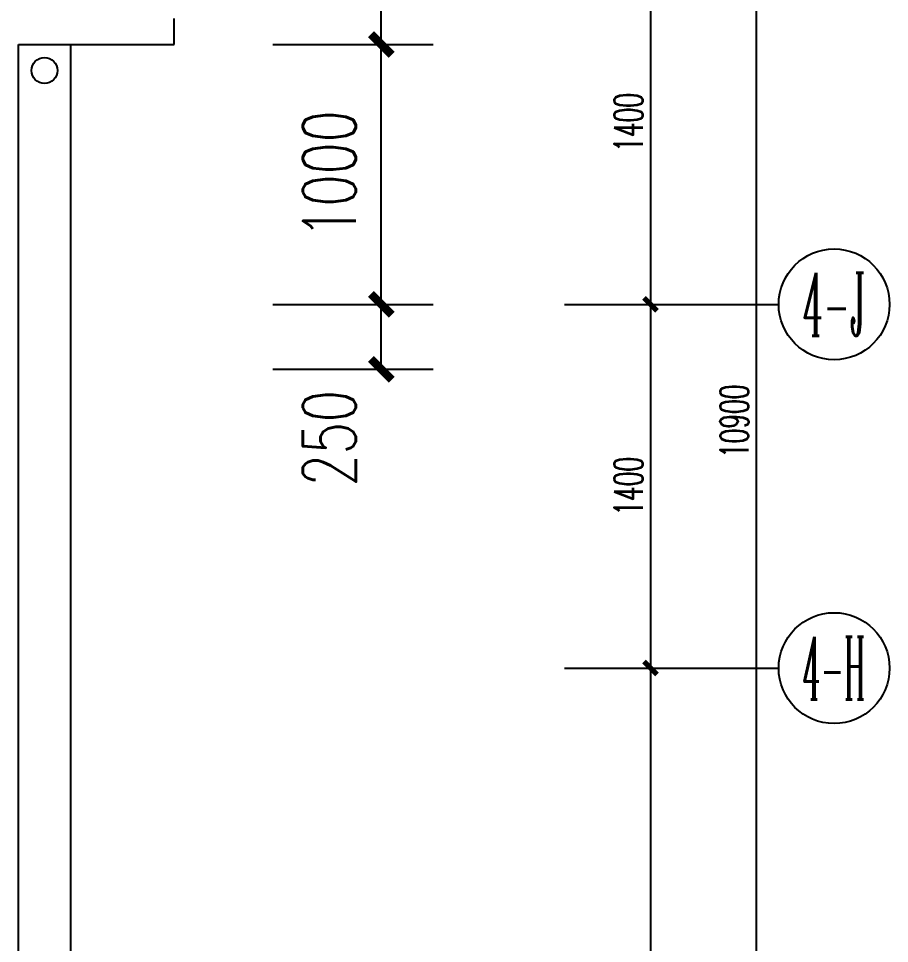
# Model space of a CAD drawing. Extents: x 184967 to 628822, y -100826 to 121332.
# Drawn here: x 331704 to 335057, y 37414 to 40974 of the extents above; entities that cross this region are included whole.
import ezdxf
from ezdxf.enums import TextEntityAlignment as Align

# ---------------------------------------------------------------- set-up
doc = ezdxf.new("R2010")
doc.units = 0
doc.header["$MEASUREMENT"] = 0
for name, color, linetype in [('AXIS_TEXT', 7, 'Continuous'), ('PUB_DIM', 3, 'Continuous'), ('pub_dim1', 190, 'Continuous'), ('VPIPE-直饮', 140, 'TG_Y'), ('WALL', 145, 'Continuous'), ('看线', 67, 'Continuous')]:
    doc.layers.add(name, color=color, linetype=linetype)
doc.styles.add('_TCH_AXIS', font='COMPLEX', dxfattribs={"bigfont": 'GBCBIG'})
doc.styles.add('_TCH_DIM_T3', font='SIMPLEX', dxfattribs={"width": 0.705882, "bigfont": 'GBCBIG'})
doc.styles.add('COMPLEX', font='COMPLEX')
doc.styles.add('TG_LINETYPE', font='GBXWXT', dxfattribs={"width": 0.7, "height": 3, "bigfont": 'GBCBIG'})
doc.styles.add('尺寸标注', font='txt.shx', dxfattribs={"width": 0.6, "height": 110})
doc.linetypes.add('TG_Y', pattern='A,3,-0.34,["Y",TG_LINETYPE,S=0.1,R=0,X=-0.23,Y=-0.08],0', length=3.34)
doc.dimstyles.new('1-50', dxfattribs={"dimscale": 50, "dimtxt": 110, "dimasz": 1, "dimexe": 2, "dimexo": 2, "dimgap": 0.6, "dimtad": 1, "dimdec": 0, "dimrnd": 5, "dimtxsty": '尺寸标注', "dimblk": 'ARCHTICK', "dimcen": 2.5, "dimclrd": 251, "dimclre": 251, "dimclrt": 50, "dimadec": 0, "dimazin": 0, "dimtfac": 1, "dimtdec": 0, "dimtix": 1, "dimtmove": 2, "dimatfit": 3, "dimldrblk": 'DOT', "dimfxl": 0, "dimarcsym": 0})
doc.dimstyles.new('_TCH_ARCH&&80', dxfattribs={"dimtxt": 204, "dimasz": 80, "dimexe": 200, "dimexo": 240, "dimgap": 98, "dimtad": 1, "dimdec": 0, "dimzin": 0, "dimdsep": 46, "dimtxsty": '_TCH_DIM_T3', "dimblk": 'ARCHTICK', "dimcen": 0.09, "dimclrt": 7, "dimazin": 2, "dimtfac": 1, "dimtdec": 0, "dimtix": 1, "dimtmove": 2, "dimatfit": 3, "dimfxl": 0, "dimtolj": 1, "dimtzin": 0, "dimarcsym": 0})

# ---------------------------------------------------------------- blocks, each defined once
blk = doc.blocks.new('_ArchTick')
at = {"color": 0, "linetype": 'ByBlock', "const_width": 0.4}
blk.add_lwpolyline([(-0.5, -0.5), (0.5, 0.5)], dxfattribs=at)
blk = doc.blocks.new('*D593')
at = {"layer": 'Defpoints', "color": 0, "transparency": 16777216}
for p in [(12639.6, -5600), (13297, -5600), (12639.6, -5850)]:
    blk.add_point(p, dxfattribs=at)
at = {"layer": 'pub_dim1', "color": 0, "lineweight": -2, "transparency": 16777216}
for p, q in [((12879.6, -5600), (13497, -5600)), ((13297, -5850), (13297, -5600)), ((12879.6, -5850), (13497, -5850))]:
    blk.add_line(p, q, dxfattribs=at)
at = {"layer": 'pub_dim1', "color": 0, "lineweight": -2, "transparency": 16777216, "xscale": 80, "yscale": 80, "zscale": 80}
for p, rotation in [((13297, -5600), 90), ((13297, -5850), 270)]:
    blk.add_blockref('_ArchTick', p, dxfattribs=dict(at, rotation=rotation))
at = {"layer": 'pub_dim1', "color": 7, "transparency": 16777216, "insert": (13097, -6115.1), "char_height": 204, "attachment_point": 5, "rotation": 90, "style": '_TCH_DIM_T3'}
blk.add_mtext('\\A1;250', dxfattribs=at)
blk = doc.blocks.new('*D594')
at = {"layer": 'Defpoints', "color": 0, "transparency": 16777216}
for p in [(12639.6, -4600), (13297, -4600), (12639.6, -5600)]:
    blk.add_point(p, dxfattribs=at)
at = {"layer": 'pub_dim1', "color": 0, "lineweight": -2, "transparency": 16777216}
for p, q in [((12879.6, -4600), (13497, -4600)), ((13297, -5600), (13297, -4600)), ((12879.6, -5600), (13497, -5600))]:
    blk.add_line(p, q, dxfattribs=at)
at = {"layer": 'pub_dim1', "color": 0, "lineweight": -2, "transparency": 16777216, "xscale": 80, "yscale": 80, "zscale": 80}
for p, rotation in [((13297, -4600), 90), ((13297, -5600), 270)]:
    blk.add_blockref('_ArchTick', p, dxfattribs=dict(at, rotation=rotation))
at = {"layer": 'pub_dim1', "color": 7, "transparency": 16777216, "insert": (13097, -5100), "char_height": 204, "attachment_point": 5, "rotation": 90, "style": '_TCH_DIM_T3'}
blk.add_mtext('\\A1;1000', dxfattribs=at)
blk = doc.blocks.new('*D595')
at = {"layer": 'Defpoints', "color": 0, "transparency": 16777216}
for p in [(12639.6, -3600), (13297, -3600), (12639.6, -4600)]:
    blk.add_point(p, dxfattribs=at)
at = {"layer": 'pub_dim1', "color": 0, "lineweight": -2, "transparency": 16777216}
for p, q in [((12879.6, -3600), (13497, -3600)), ((13297, -4600), (13297, -3600)), ((12879.6, -4600), (13497, -4600))]:
    blk.add_line(p, q, dxfattribs=at)
at = {"layer": 'pub_dim1', "color": 0, "lineweight": -2, "transparency": 16777216, "xscale": 80, "yscale": 80, "zscale": 80}
for p, rotation in [((13297, -3600), 90), ((13297, -4600), 270)]:
    blk.add_blockref('_ArchTick', p, dxfattribs=dict(at, rotation=rotation))
at = {"layer": 'pub_dim1', "color": 7, "transparency": 16777216, "insert": (13097, -4100), "char_height": 204, "attachment_point": 5, "rotation": 90, "style": '_TCH_DIM_T3'}
blk.add_mtext('\\A1;1000', dxfattribs=at)
blk = doc.blocks.new('*D680')
at = {"layer": 'Defpoints', "color": 0, "linetype": 'ByBlock', "transparency": 16777216}
for p in [(333806, 44873.7), (334545, 44873.7), (333806, 33973.8)]:
    blk.add_point(p, dxfattribs=at)
at = {"layer": 'PUB_DIM', "color": 251, "lineweight": -2, "transparency": 16777216}
for p, q in [((334295, 44873.7), (334645, 44873.7)), ((334545, 33973.8), (334545, 44873.7)), ((334295, 33973.8), (334645, 33973.8))]:
    blk.add_line(p, q, dxfattribs=at)
at = {"layer": 'PUB_DIM', "color": 251, "linetype": 'ByBlock', "lineweight": -2, "transparency": 16777216, "xscale": 50, "yscale": 50, "zscale": 50}
for p, rotation in [((334545, 44873.7), 90), ((334545, 33973.8), 270)]:
    blk.add_blockref('_ArchTick', p, dxfattribs=dict(at, rotation=rotation))
at = {"layer": 'PUB_DIM', "color": 50, "linetype": 'ByBlock', "transparency": 16777216, "insert": (334460, 39423.8), "char_height": 110, "attachment_point": 5, "rotation": 90, "style": '尺寸标注'}
blk.add_mtext('10900', dxfattribs=at)
blk = doc.blocks.new('_Dot')
at = {"color": 0, "linetype": 'ByBlock', "lineweight": -2}
blk.add_line((-0.5, 0), (-1, 0), dxfattribs=at)
at = {"color": 0, "linetype": 'ByBlock', "const_width": 0.5}
blk.add_lwpolyline([(-0.25, 0, 1), (0.25, 0, 1)], format="xyb", close=True, dxfattribs=at)
blk = doc.blocks.new('*D683')
at = {"layer": 'Defpoints', "color": 0, "linetype": 'ByBlock', "transparency": 16777216}
for p in [(333821, 41273.7), (333806, 39873.7), (334137.2, 39873.7)]:
    blk.add_point(p, dxfattribs=at)
at = {"layer": 'PUB_DIM', "color": 251, "lineweight": -2, "transparency": 16777216}
for p, q in [((333921, 41273.7), (334237.2, 41273.7)), ((334137.2, 41273.7), (334137.2, 39873.7)), ((333906, 39873.7), (334237.2, 39873.7))]:
    blk.add_line(p, q, dxfattribs=at)
at = {"layer": 'PUB_DIM', "color": 251, "linetype": 'ByBlock', "lineweight": -2, "transparency": 16777216, "xscale": 50, "yscale": 50, "zscale": 50}
for p, rotation in [((334137.2, 41273.7), 90), ((334137.2, 39873.7), 270)]:
    blk.add_blockref('_ArchTick', p, dxfattribs=dict(at, rotation=rotation))
at = {"layer": 'PUB_DIM', "color": 50, "linetype": 'ByBlock', "transparency": 16777216, "insert": (334052.2, 40573.7), "char_height": 110, "attachment_point": 5, "rotation": 90, "style": '尺寸标注'}
blk.add_mtext('1400', dxfattribs=at)
blk = doc.blocks.new('*D684')
at = {"layer": 'Defpoints', "color": 0, "linetype": 'ByBlock', "transparency": 16777216}
for p in [(333806, 39873.7), (333806, 38473.7), (334137.2, 38473.7)]:
    blk.add_point(p, dxfattribs=at)
at = {"layer": 'PUB_DIM', "color": 251, "lineweight": -2, "transparency": 16777216}
for p, q in [((333906, 39873.7), (334237.2, 39873.7)), ((334137.2, 39873.7), (334137.2, 38473.7)), ((333906, 38473.7), (334237.2, 38473.7))]:
    blk.add_line(p, q, dxfattribs=at)
at = {"layer": 'PUB_DIM', "color": 251, "linetype": 'ByBlock', "lineweight": -2, "transparency": 16777216, "xscale": 50, "yscale": 50, "zscale": 50}
for p, rotation in [((334137.2, 39873.7), 90), ((334137.2, 38473.7), 270)]:
    blk.add_blockref('_ArchTick', p, dxfattribs=dict(at, rotation=rotation))
at = {"layer": 'PUB_DIM', "color": 50, "linetype": 'ByBlock', "transparency": 16777216, "insert": (334052.2, 39173.7), "char_height": 110, "attachment_point": 5, "rotation": 90, "style": '尺寸标注'}
blk.add_mtext('1400', dxfattribs=at)
blk = doc.blocks.new('*D685')
at = {"layer": 'Defpoints', "color": 0, "linetype": 'ByBlock', "transparency": 16777216}
for p in [(333806, 38473.7), (333806, 35873.7), (334137.2, 35873.7)]:
    blk.add_point(p, dxfattribs=at)
at = {"layer": 'PUB_DIM', "color": 251, "lineweight": -2, "transparency": 16777216}
for p, q in [((333906, 38473.7), (334237.2, 38473.7)), ((334137.2, 38473.7), (334137.2, 35873.7)), ((333906, 35873.7), (334237.2, 35873.7))]:
    blk.add_line(p, q, dxfattribs=at)
at = {"layer": 'PUB_DIM', "color": 251, "linetype": 'ByBlock', "lineweight": -2, "transparency": 16777216, "xscale": 50, "yscale": 50, "zscale": 50}
for p, rotation in [((334137.2, 38473.7), 90), ((334137.2, 35873.7), 270)]:
    blk.add_blockref('_ArchTick', p, dxfattribs=dict(at, rotation=rotation))
at = {"layer": 'PUB_DIM', "color": 50, "linetype": 'ByBlock', "transparency": 16777216, "insert": (334052.2, 37173.7), "char_height": 110, "attachment_point": 5, "rotation": 90, "style": '尺寸标注'}
blk.add_mtext('2600', dxfattribs=at)
blk = doc.blocks.new('_AXISO')
blk.add_circle((0, 0), 0.5)
at = {"layer": 'AXIS_TEXT', "style": 'COMPLEX', "width": 1.041667}
blk.add_attdef('A', text='', height=0.56, dxfattribs=at).set_placement((-0.25, -0.28), (0.25, -0.28), align=Align.FIT)
blk = doc.blocks.new('C')
at = {"layer": 'WALL'}
for p, q in [((12500, -4600), (12500, -4500)), ((11900, -5750), (11900, -4600)), ((11900, -4600), (12500, -4600)), ((11900, -11100), (11900, -5750))]:
    blk.add_line(p, q, dxfattribs=at)
at = {"layer": 'pub_dim1'}
for p1, p2, picture, middle in [((12639.6, -4600), (12639.6, -3600), '*D595', (13097, -4100)), ((12639.6, -5600), (12639.6, -4600), '*D594', (13097, -5100))]:
    dim = blk.add_aligned_dim(p1=p1, p2=p2, distance=-657.4, text='1000', dimstyle='_TCH_ARCH&&80', dxfattribs=at)
    dim.commit()
    dim.dimension.update_dxf_attribs({"geometry": picture, "text_midpoint": middle})
dim = blk.add_linear_dim(base=(13297, -5600), p1=(12639.6, -5850), p2=(12639.6, -5600), angle=90, text='250', dimstyle='_TCH_ARCH&&80', dxfattribs=at)
dim.commit()
dim.dimension.update_dxf_attribs({"geometry": '*D593', "text_midpoint": (13097, -6115.1), "dimtype": 129})

msp = doc.modelspace()

# ---------------------------------------------------------------- linework, layer by layer
at = {"layer": 'PUB_DIM', "linetype": 'ByBlock'}
for p, q in [((333806, 39873.7), (334630.8, 39873.7)), ((333806, 38473.7), (334630.8, 38473.7))]:
    msp.add_line(p, q, dxfattribs=at)
at = {"layer": 'VPIPE-直饮', "linetype": 'Continuous'}
msp.add_circle((331803.7, 40773.7), 50, dxfattribs=at)
at = {"layer": '看线'}
msp.add_lwpolyline([(331903.7, 40873.7), (331903.7, 34373.7), (331903.7, 34173.7), (328503.7, 34173.7), (328503.7, 33773.7), (321503.7, 33773.7), (321253.7, 33773.7), (321253.7, 34173.7), (320903.7, 34173.7), (320903.7, 34373.7)], dxfattribs=at)

# ---------------------------------------------------------------- block references
at = {"layer": 'PUB_DIM', "linetype": 'ByBlock'}
ref = msp.add_blockref('_AXISO', (334844.2, 39873.7), dxfattribs=dict(at, xscale=426.6560000000001, yscale=426.6560000000001, zscale=426.6560000000001))
ref.add_attrib('A', '4-J', dxfattribs={"layer": 'AXIS_TEXT', "height": 241.35, "style": '_TCH_AXIS', "width": 0.362069}).set_placement((334723.5, 39753.1), (334964.8, 39753.1), align=Align.FIT)
ref = msp.add_blockref('_AXISO', (334844.2, 38473.7), dxfattribs=dict(at, xscale=426.6560000000001, yscale=426.6560000000001, zscale=426.6560000000001))
ref.add_attrib('A', '4-H', dxfattribs={"layer": 'AXIS_TEXT', "height": 241.35, "style": '_TCH_AXIS', "width": 0.313433}).set_placement((334723.5, 38353.1), (334964.8, 38353.1), align=Align.FIT)
at = {"layer": 'WALL'}
msp.add_blockref('C', (319803.7, 45473.7), dxfattribs=at)

# ---------------------------------------------------------------- dimensions: what is measured, and where the dimension line sits
at = {"layer": 'PUB_DIM', "linetype": 'ByBlock'}
dim = msp.add_aligned_dim(p1=(333806, 33973.8), p2=(333806, 44873.7), distance=-739.1, dimstyle='1-50', override={"dimfxl": 5, "dimfxlon": 1}, dxfattribs=at)
dim.commit()
dim.dimension.update_dxf_attribs({"geometry": '*D680', "text_midpoint": (334460, 39423.8)})
for base, p1, p2, picture, middle in [((334137.2, 39873.7), (333821, 41273.7), (333806, 39873.7), '*D683', (334052.2, 40573.7)), ((334137.2, 38473.7), (333806, 39873.7), (333806, 38473.7), '*D684', (334052.2, 39173.7)), ((334137.2, 35873.7), (333806, 38473.7), (333806, 35873.7), '*D685', (334052.2, 37173.7))]:
    dim = msp.add_linear_dim(base=base, p1=p1, p2=p2, angle=270, dimstyle='1-50', override={"dimfxl": 5, "dimfxlon": 1}, dxfattribs=at)
    dim.commit()
    dim.dimension.update_dxf_attribs({"geometry": picture, "text_midpoint": middle})

doc.saveas('drawing.dxf')
